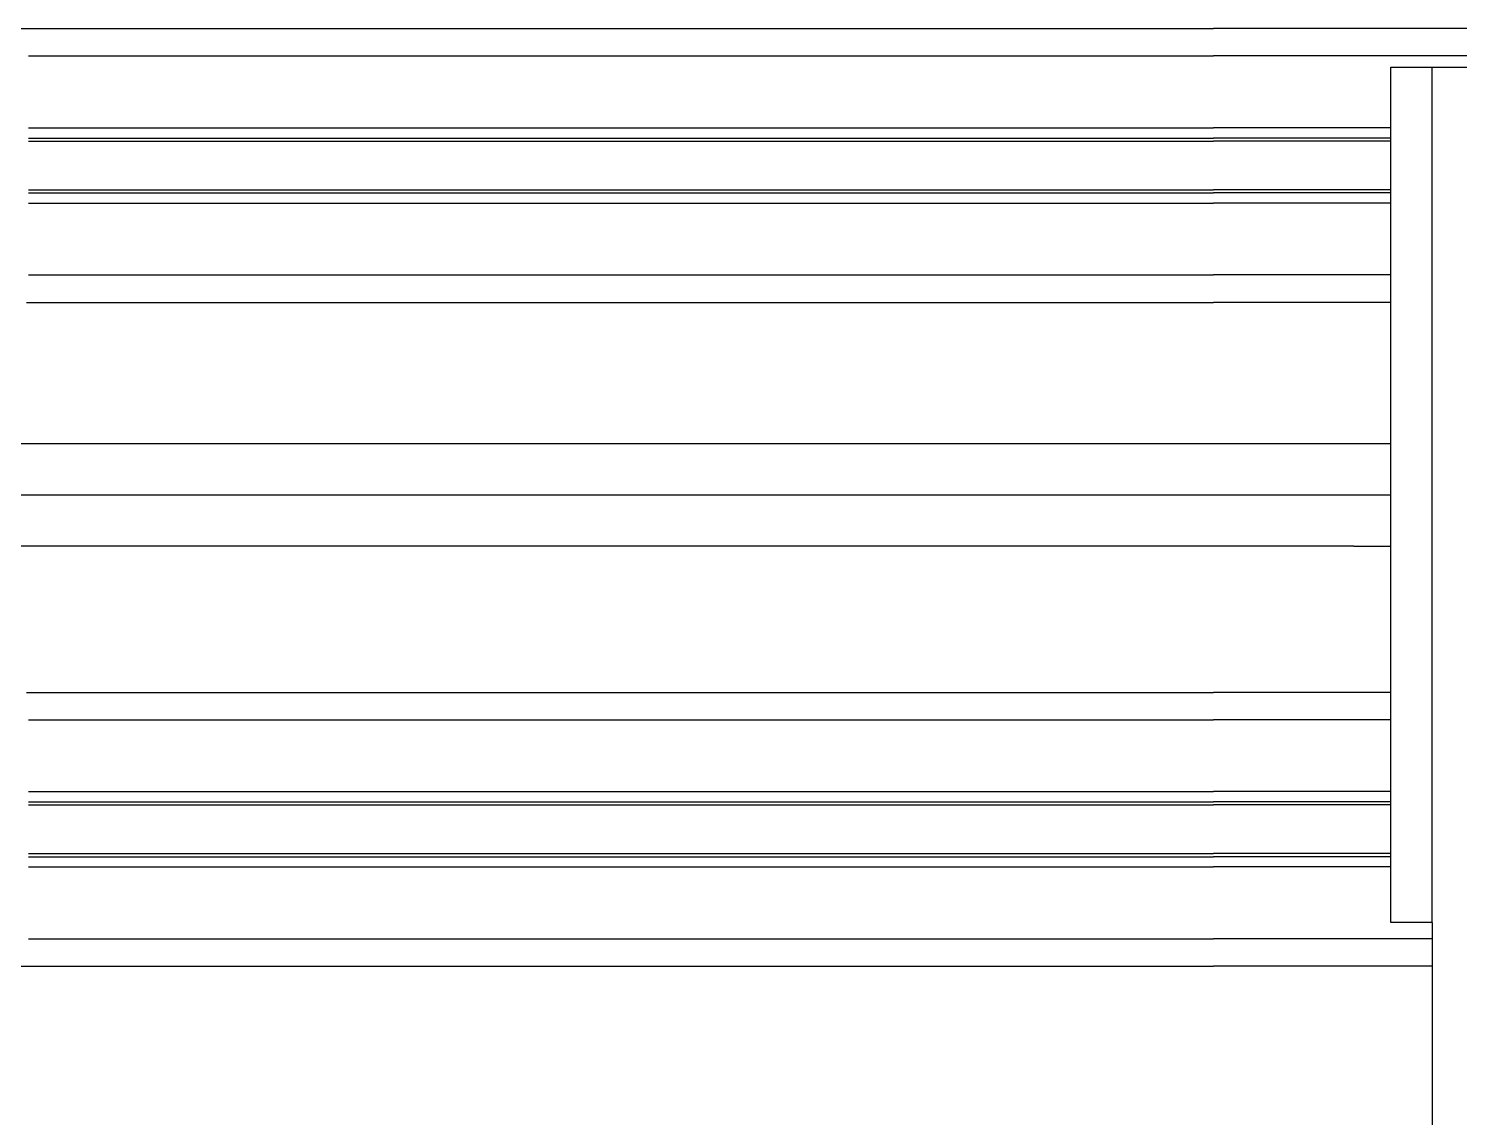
# Model space of a CAD drawing. Header units: millimetres. Extents: x -29 to 3384, y -388 to 1226.
# Drawn here: x 1419.8 to 1629, y 869.7 to 1028.8 of the extents above; entities that cross this region are included whole.
import ezdxf

# ---------------------------------------------------------------- set-up
doc = ezdxf.new("R2010")
doc.units = ezdxf.units.MM
doc.linetypes.add('phl_thick', pattern=[0])
doc.layers.add('projection', color=7, linetype='Continuous')

msp = doc.modelspace()

# ---------------------------------------------------------------- linework, layer by layer
for p, q in [((1808.83365, 1028.81016), (1592.99575, 1028.81016)), ((1756.32235, 1024.81016), (1592.99575, 1024.81016)), ((1618.95841, 1023.17802), (1632.95841, 1023.17802)), ((1618.95841, 898.17802), (1618.95841, 1023.17802)), ((1624.95841, 898.17802), (1624.95841, 1023.17802)), ((1624.95841, 1023.17802), (1640.95841, 1023.17802)), ((1618.95841, 1014.31016), (1592.99575, 1014.31016)), ((1618.95841, 1012.81016), (1592.99575, 1012.81016)), ((1618.95841, 1012.36777), (1592.99575, 1012.36777)), ((1618.95841, 1005.25255), (1592.99575, 1005.25255)), ((1618.95841, 1004.81016), (1592.99575, 1004.81016)), ((1618.95841, 1003.31016), (1592.99575, 1003.31016)), ((1618.95841, 992.81016), (1592.99575, 992.81016)), ((1618.95841, 988.81016), (1592.99575, 988.81016)), ((1271.84206, 968.17802), (1613.54234, 968.17802)), ((1613.54234, 968.17802), (1618.95841, 968.17802)), ((1250.03676, 960.67802), (1618.95841, 960.67802)), ((1613.54234, 953.17802), (1271.84206, 953.17802)), ((1613.54234, 953.17802), (1618.95841, 953.17802)), ((1618.95841, 931.81016), (1592.99575, 931.81016)), ((1618.95841, 927.81016), (1592.99575, 927.81016)), ((1618.95841, 917.31016), (1592.99575, 917.31016)), ((1618.95841, 915.81016), (1592.99575, 915.81016)), ((1618.95841, 915.36777), (1592.99575, 915.36777)), ((1618.95841, 908.25255), (1592.99575, 908.25255)), ((1618.95841, 907.81016), (1592.99575, 907.81016)), ((1618.95841, 906.31016), (1592.99575, 906.31016)), ((1624.95841, 898.17802), (1618.95841, 898.17802)), ((1624.95841, 898.17802), (1624.95841, 807.11802)), ((1624.95841, 895.81016), (1592.99575, 895.81016)), ((1624.95841, 891.81016), (1592.99575, 891.81016))]:
    msp.add_line(p, q)
at = {"layer": 'projection', "color": 7, "linetype": 'phl_thick'}
for p, q in [((1353.80919, 1028.81016), (1592.99575, 1028.81016)), ((1419.80919, 1024.81016), (1592.99575, 1024.81016)), ((1419.80919, 1014.31016), (1592.99575, 1014.31016)), ((1419.80919, 1012.81016), (1592.99575, 1012.81016)), ((1419.80919, 1012.36777), (1592.99575, 1012.36777)), ((1419.80919, 1005.25255), (1592.99575, 1005.25255)), ((1419.80919, 1004.81016), (1592.99575, 1004.81016)), ((1419.80919, 1003.31016), (1592.99575, 1003.31016)), ((1419.80919, 992.81016), (1592.99575, 992.81016)), ((1419.4757, 988.81016), (1592.99575, 988.81016)), ((1419.48809, 931.81016), (1592.99575, 931.81016)), ((1419.80919, 927.81016), (1592.99575, 927.81016)), ((1419.80919, 917.31016), (1592.99575, 917.31016)), ((1419.80919, 915.81016), (1592.99575, 915.81016)), ((1419.80919, 915.36777), (1592.99575, 915.36777)), ((1419.80919, 908.25255), (1592.99575, 908.25255)), ((1419.80919, 907.81016), (1592.99575, 907.81016)), ((1419.80919, 906.31016), (1592.99575, 906.31016)), ((1419.80919, 895.81016), (1592.99575, 895.81016)), ((1353.80919, 891.81016), (1592.99575, 891.81016))]:
    msp.add_line(p, q, dxfattribs=at)

doc.saveas('drawing.dxf')
